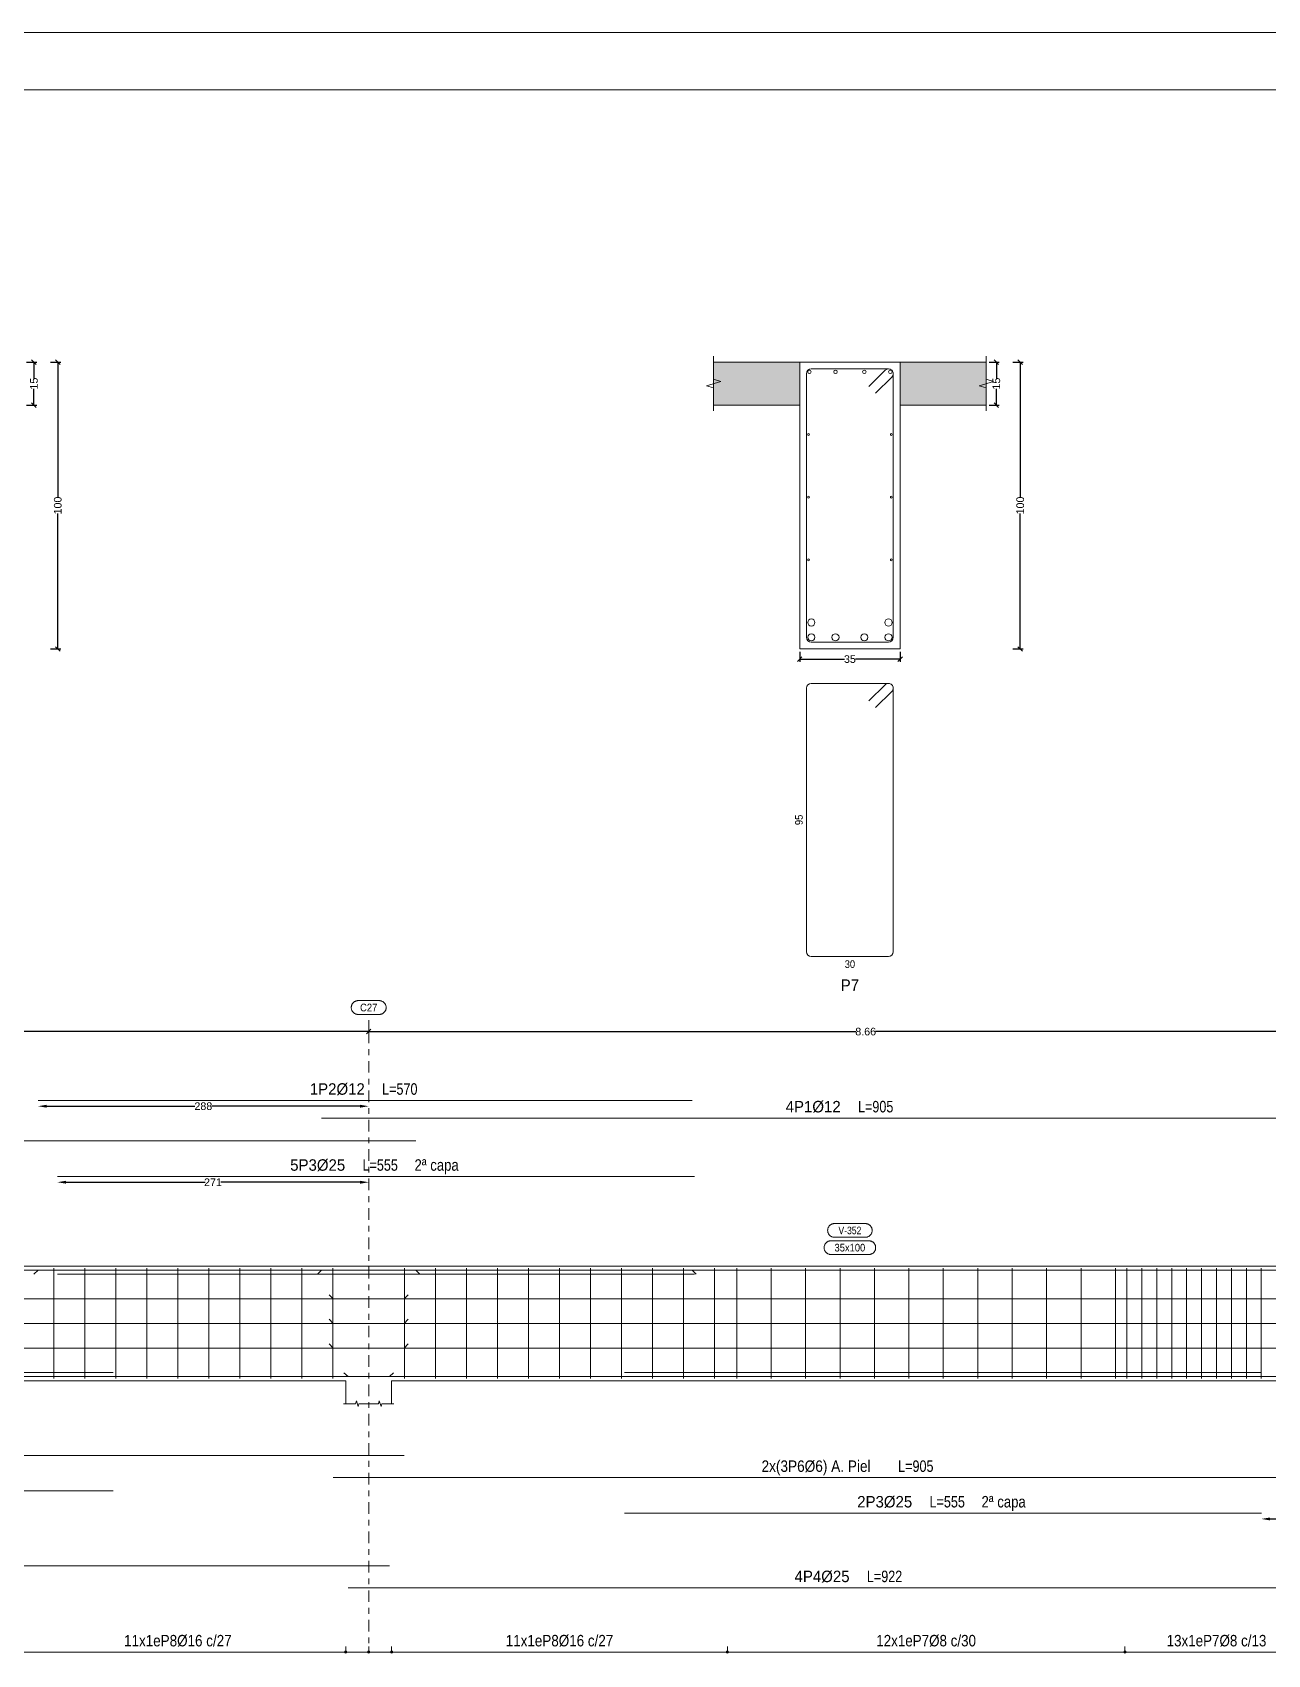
# Model space of a CAD drawing. Header units: millimetres. Extents: x 3 to 479, y -191 to 120.
# Drawn here: x 118.38 to 139.9, y -71.22 to -42.95 of the extents above; entities that cross this region are included whole.
import ezdxf
from ezdxf.enums import TextEntityAlignment as Align

# ---------------------------------------------------------------- set-up
doc = ezdxf.new("R2010")
doc.units = ezdxf.units.MM
doc.linetypes.add('CYPE_RAYAPUNTO', pattern=[0.4125, 0.2025, -0.105, 0, -0.105])
for name, color, linetype, lineweight in [('ALZ_ARM_LONG_ARM_TEXTOS', 3, 'Continuous', 9), ('ALZ_ARM_LONG_TXT_IND_CAPA_ARM_LONG', 3, 'Continuous', 9), ('ALZ_ARM_LONG_TXT_LONG', 3, 'Continuous', 9), ('ALZ_ARM_TRANS_TXT_EST', 3, 'Continuous', 9), ('ALZ_CONT_NUDOS', 122, 'Continuous', 9), ('ALZ_CONT_VIG_HORMIGON', 2, 'Continuous', 9), ('ALZ_COT_COT_ARM', 3, 'Continuous', 0), ('ALZ_COT_COT_EST', 3, 'Continuous', 0), ('ALZ_COT_COT_LIN_APOYOS', 2, 'CYPE_RAYAPUNTO', 0), ('ALZ_COT_LONGITUD_PROYECTADA', 122, 'Continuous', 0), ('ALZ_REF_COT_LIN_AUX_COTA', 2, 'CYPE_RAYAPUNTO', 9), ('ALZ_REF_REF_NOMBRE', 3, 'Continuous', 9), ('ALZ_REF_REF_REFERENCIA', 3, 'Continuous', 9), ('ALZ_REF_TEXTO_REF_NOMBRE', 3, 'Continuous', 9), ('ALZ_REF_TEXTO_REF_REFERENCIA', 3, 'Continuous', 9), ('ARM_LONGITUDINAL_Ø12', 171, 'Continuous', 9), ('ARM_LONGITUDINAL_Ø25', 20, 'Continuous', 9), ('ARM_LONGITUDINAL_Ø6', 151, 'Continuous', 9), ('ARM_TRANSVERSAL_Ø16', 212, 'Continuous', 9), ('ARM_TRANSVERSAL_Ø8', 32, 'Continuous', 9), ('RECUAD_LIMITES', 2, 'Continuous', 0), ('RECUAD_MARCO', 1, 'Continuous', 20), ('SEC_CONT_FORJADOS_SECCION', 8, 'Continuous', 9), ('SEC_CONT_VIG_HORMIGON_SECCION', 2, 'Continuous', 9), ('SEC_COTAS_SEC_DIM_VIGA', 122, 'Continuous', 0), ('SEC_COTAS_TEXTOS_DESPIECE_ESTRIBADO', 122, 'Continuous', 0), ('SEC_REF_TXT_POSICIONES_ARM_ESTRIBOS', 1, 'Continuous', 9)]:
    doc.layers.add(name, color=color, linetype=linetype, lineweight=lineweight)
doc.styles.add('CYPETXT_0.2_romans', font='arial.ttf', dxfattribs={"height": 0.133333})
doc.styles.add('CYPETXT_romans', font='arial.ttf', dxfattribs={"height": 0.2})
doc.dimstyles.new('cype_arrow', dxfattribs={"dimtxt": 0.18, "dimasz": 0.15, "dimexe": 0.05, "dimexo": 0.05, "dimgap": 0, "dimtad": 0, "dimdec": 4, "dimzin": 0, "dimdsep": 46, "dimtxsty": 'CYPETXT_0.2_romans', "dimcen": 0.09, "dimadec": 0, "dimazin": 0, "dimtfac": 1, "dimtdec": 4, "dimtofl": 0, "dimtmove": 2, "dimatfit": 3, "dimfxl": 1, "dimtolj": 1, "dimtzin": 0, "dimarcsym": 0})
doc.dimstyles.new('cype_oblique', dxfattribs={"dimtxt": 0.18, "dimasz": 0.18, "dimexe": 0.05, "dimexo": 0.05, "dimgap": 0, "dimtad": 0, "dimdec": 4, "dimzin": 0, "dimdsep": 46, "dimtxsty": 'CYPETXT_0.2_romans', "dimblk": 'OBLIQUE', "dimtsz": 0.04, "dimcen": 0.09, "dimadec": 0, "dimazin": 0, "dimtfac": 1, "dimtdec": 4, "dimtofl": 0, "dimtmove": 2, "dimatfit": 3, "dimfxl": 1, "dimtolj": 1, "dimtzin": 0, "dimarcsym": 0})

# ---------------------------------------------------------------- blocks, each defined once
blk = doc.blocks.new('*D998')
at = {"layer": 'Defpoints', "color": 0, "transparency": 16777216}
for p in [(118.228, -48.698), (118.405, -48.698), (118.228, -49.448)]:
    blk.add_point(p, dxfattribs=at)
at = {"layer": 'SEC_COTAS_SEC_DIM_VIGA', "color": 0, "lineweight": -2, "transparency": 16777216}
for p, q in [((118.278, -48.698), (118.455, -48.698)), ((118.445, -48.738), (118.365, -48.658)), ((118.405, -48.698), (118.405, -48.983)), ((118.405, -49.448), (118.405, -49.162)), ((118.278, -49.448), (118.455, -49.448)), ((118.445, -49.488), (118.365, -49.408))]:
    blk.add_line(p, q, dxfattribs=at)
at = {"layer": 'SEC_COTAS_SEC_DIM_VIGA', "color": 0, "transparency": 16777216, "insert": (118.405, -49.073), "char_height": 0.1333, "attachment_point": 5, "rotation": 90, "style": 'CYPETXT_0.2_romans'}
blk.add_mtext('\\A1;15', dxfattribs=at)
blk = doc.blocks.new('_OBLIQUE')
at = {"color": 0, "linetype": 'ByBlock', "lineweight": -2}
blk.add_line((-0.5, -0.5), (0.5, 0.5), dxfattribs=at)
blk = doc.blocks.new('*D999')
at = {"layer": 'Defpoints', "color": 0, "transparency": 16777216}
for p in [(118.644, -48.698), (118.821, -48.698), (118.644, -53.698)]:
    blk.add_point(p, dxfattribs=at)
at = {"layer": 'SEC_COTAS_SEC_DIM_VIGA', "color": 0, "lineweight": -2, "transparency": 16777216}
for p, q in [((118.694, -48.698), (118.871, -48.698)), ((118.861, -48.738), (118.781, -48.658)), ((118.821, -48.698), (118.821, -51.057)), ((118.821, -53.698), (118.821, -51.338)), ((118.694, -53.698), (118.871, -53.698)), ((118.861, -53.738), (118.781, -53.658))]:
    blk.add_line(p, q, dxfattribs=at)
at = {"layer": 'SEC_COTAS_SEC_DIM_VIGA', "color": 0, "transparency": 16777216, "insert": (118.821, -51.198), "char_height": 0.1333, "attachment_point": 5, "rotation": 90, "style": 'CYPETXT_0.2_romans'}
blk.add_mtext('\\A1;100', dxfattribs=at)
blk = doc.blocks.new('*D1000')
at = {"layer": 'Defpoints', "color": 0, "transparency": 16777216}
for p in [(131.748, -53.698), (133.498, -53.698), (133.498, -53.875)]:
    blk.add_point(p, dxfattribs=at)
at = {"layer": 'SEC_COTAS_SEC_DIM_VIGA', "color": 0, "lineweight": -2, "transparency": 16777216}
for p, q in [((131.708, -53.915), (131.788, -53.835)), ((131.748, -53.748), (131.748, -53.925)), ((131.748, -53.875), (132.527, -53.875)), ((133.498, -53.875), (132.719, -53.875)), ((133.458, -53.915), (133.538, -53.835)), ((133.498, -53.748), (133.498, -53.925))]:
    blk.add_line(p, q, dxfattribs=at)
at = {"layer": 'SEC_COTAS_SEC_DIM_VIGA', "color": 0, "transparency": 16777216, "insert": (132.623, -53.875), "char_height": 0.1333, "attachment_point": 5, "style": 'CYPETXT_0.2_romans'}
blk.add_mtext('\\A1;35', dxfattribs=at)
blk = doc.blocks.new('*D1001')
at = {"layer": 'Defpoints', "color": 0, "transparency": 16777216}
for p in [(134.998, -48.698), (135.175, -48.698), (134.998, -49.448)]:
    blk.add_point(p, dxfattribs=at)
at = {"layer": 'SEC_COTAS_SEC_DIM_VIGA', "color": 0, "lineweight": -2, "transparency": 16777216}
for p, q in [((135.048, -48.698), (135.225, -48.698)), ((135.215, -48.738), (135.135, -48.658)), ((135.175, -48.698), (135.175, -48.983)), ((135.175, -49.448), (135.175, -49.162)), ((135.048, -49.448), (135.225, -49.448)), ((135.215, -49.488), (135.135, -49.408))]:
    blk.add_line(p, q, dxfattribs=at)
at = {"layer": 'SEC_COTAS_SEC_DIM_VIGA', "color": 0, "transparency": 16777216, "insert": (135.175, -49.073), "char_height": 0.1333, "attachment_point": 5, "rotation": 90, "style": 'CYPETXT_0.2_romans'}
blk.add_mtext('\\A1;15', dxfattribs=at)
blk = doc.blocks.new('*D1002')
at = {"layer": 'Defpoints', "color": 0, "transparency": 16777216}
for p in [(135.414, -48.698), (135.591, -48.698), (135.414, -53.698)]:
    blk.add_point(p, dxfattribs=at)
at = {"layer": 'SEC_COTAS_SEC_DIM_VIGA', "color": 0, "lineweight": -2, "transparency": 16777216}
for p, q in [((135.464, -48.698), (135.641, -48.698)), ((135.631, -48.738), (135.551, -48.658)), ((135.591, -48.698), (135.591, -51.057)), ((135.591, -53.698), (135.591, -51.338)), ((135.464, -53.698), (135.641, -53.698)), ((135.631, -53.738), (135.551, -53.658))]:
    blk.add_line(p, q, dxfattribs=at)
at = {"layer": 'SEC_COTAS_SEC_DIM_VIGA', "color": 0, "transparency": 16777216, "insert": (135.591, -51.198), "char_height": 0.1333, "attachment_point": 5, "rotation": 90, "style": 'CYPETXT_0.2_romans'}
blk.add_mtext('\\A1;100', dxfattribs=at)
blk = doc.blocks.new('*D1003')
at = {"layer": 'ALZ_COT_LONGITUD_PROYECTADA', "color": 0, "lineweight": -2, "transparency": 16777216}
for p, q in [((106.878, -60.407), (106.958, -60.327)), ((106.918, -60.367), (115.405, -60.367)), ((124.238, -60.367), (115.751, -60.367)), ((124.198, -60.407), (124.278, -60.327))]:
    blk.add_line(p, q, dxfattribs=at)
at = {"layer": 'Defpoints', "color": 0, "transparency": 16777216}
for p in [(106.918, -60.367), (106.918, -60.367), (124.238, -60.367)]:
    blk.add_point(p, dxfattribs=at)
at = {"layer": 'ALZ_COT_LONGITUD_PROYECTADA', "color": 0, "transparency": 16777216, "insert": (115.578, -60.367), "char_height": 0.1333, "attachment_point": 5, "style": 'CYPETXT_0.2_romans'}
blk.add_mtext('\\A1;8.66', dxfattribs=at)
blk = doc.blocks.new('*D1004')
at = {"layer": 'ALZ_COT_LONGITUD_PROYECTADA', "color": 0, "lineweight": -2, "transparency": 16777216}
for p, q in [((124.198, -60.407), (124.278, -60.327)), ((124.238, -60.367), (132.725, -60.367)), ((141.558, -60.367), (133.071, -60.367)), ((141.518, -60.407), (141.598, -60.327))]:
    blk.add_line(p, q, dxfattribs=at)
at = {"layer": 'Defpoints', "color": 0, "transparency": 16777216}
for p in [(124.238, -60.367), (124.238, -60.367), (141.558, -60.367)]:
    blk.add_point(p, dxfattribs=at)
at = {"layer": 'ALZ_COT_LONGITUD_PROYECTADA', "color": 0, "transparency": 16777216, "insert": (132.898, -60.367), "char_height": 0.1333, "attachment_point": 5, "style": 'CYPETXT_0.2_romans'}
blk.add_mtext('\\A1;8.66', dxfattribs=at)
blk = doc.blocks.new('*D1005')
at = {"layer": 'ALZ_COT_COT_ARM', "color": 0, "lineweight": -2, "transparency": 16777216}
for p, q in [((118.626, -61.667), (121.208, -61.667)), ((124.088, -61.667), (121.506, -61.667))]:
    blk.add_line(p, q, dxfattribs=at)
at = {"layer": 'ALZ_COT_COT_ARM', "color": 0, "transparency": 16777216}
for points in [[(118.626, -61.642), (118.626, -61.692), (118.476, -61.667)], [(124.088, -61.642), (124.088, -61.692), (124.238, -61.667)]]:
    blk.add_solid(points, dxfattribs=at)
at = {"layer": 'Defpoints', "color": 0, "transparency": 16777216}
for p in [(118.476, -61.667), (124.238, -61.667), (124.238, -61.667)]:
    blk.add_point(p, dxfattribs=at)
at = {"layer": 'ALZ_COT_COT_ARM', "color": 0, "transparency": 16777216, "insert": (121.357, -61.667), "char_height": 0.1333, "attachment_point": 5, "style": 'CYPETXT_0.2_romans'}
blk.add_mtext('\\A1;288', dxfattribs=at)
blk = doc.blocks.new('*D1006')
at = {"layer": 'ALZ_COT_COT_ARM', "color": 0, "lineweight": -2, "transparency": 16777216}
for p, q in [((118.963, -62.992), (121.39, -62.992)), ((124.088, -62.992), (121.661, -62.992))]:
    blk.add_line(p, q, dxfattribs=at)
at = {"layer": 'ALZ_COT_COT_ARM', "color": 0, "transparency": 16777216}
for points in [[(118.963, -62.967), (118.963, -63.017), (118.813, -62.992)], [(124.088, -62.967), (124.088, -63.017), (124.238, -62.992)]]:
    blk.add_solid(points, dxfattribs=at)
at = {"layer": 'Defpoints', "color": 0, "transparency": 16777216}
for p in [(118.813, -62.992), (124.238, -62.992), (124.238, -62.992)]:
    blk.add_point(p, dxfattribs=at)
at = {"layer": 'ALZ_COT_COT_ARM', "color": 0, "transparency": 16777216, "insert": (121.525, -62.992), "char_height": 0.1333, "attachment_point": 5, "style": 'CYPETXT_0.2_romans'}
blk.add_mtext('\\A1;271', dxfattribs=at)
blk = doc.blocks.new('*D1008')
at = {"layer": 'ALZ_COT_COT_ARM', "color": 0, "lineweight": -2, "transparency": 16777216}
for p, q in [((139.943, -68.86), (140.456, -68.86)), ((141.158, -68.86), (140.645, -68.86))]:
    blk.add_line(p, q, dxfattribs=at)
at = {"layer": 'ALZ_COT_COT_ARM', "color": 0, "transparency": 16777216}
for points in [[(139.943, -68.835), (139.943, -68.885), (139.793, -68.86)], [(141.158, -68.835), (141.158, -68.885), (141.308, -68.86)]]:
    blk.add_solid(points, dxfattribs=at)
at = {"layer": 'Defpoints', "color": 0, "transparency": 16777216}
for p in [(139.793, -68.86), (141.308, -68.86), (141.308, -68.86)]:
    blk.add_point(p, dxfattribs=at)
at = {"layer": 'ALZ_COT_COT_ARM', "color": 0, "transparency": 16777216, "insert": (140.55, -68.86), "char_height": 0.1333, "attachment_point": 5, "style": 'CYPETXT_0.2_romans'}
blk.add_mtext('\\A1;76', dxfattribs=at)

msp = doc.modelspace()

# ---------------------------------------------------------------- hatches: boundary and pattern name
at = {"layer": 'SEC_CONT_FORJADOS_SECCION', "true_color": 0xdad7d3}
for points in [[(130.24793, -48.69765), (131.74793, -48.69765), (131.74793, -49.44765), (130.24793, -49.44765)], [(134.99793, -48.69765), (133.49793, -48.69765), (133.49793, -49.44765), (134.99793, -49.44765)]]:
    msp.add_hatch(color=254, dxfattribs=at).paths.add_polyline_path(points)

# ---------------------------------------------------------------- linework, layer by layer
at = {"layer": 'ALZ_CONT_NUDOS'}
for p, q in [((123.83793, -66.45177), (123.83793, -66.85177)), ((124.63793, -66.45177), (124.63793, -66.85177))]:
    msp.add_line(p, q, dxfattribs=at)
for points in [[(123.83793, -64.45177), (124.63793, -64.45177)], [(123.79793, -66.85177), (124.00793, -66.85177), (124.02293, -66.80177), (124.05293, -66.90177), (124.06793, -66.85177), (124.27793, -66.85177)], [(124.19793, -66.85177), (124.40793, -66.85177), (124.42293, -66.80177), (124.45293, -66.90177), (124.46793, -66.85177), (124.67793, -66.85177)]]:
    msp.add_lwpolyline(points, dxfattribs=at)
at = {"layer": 'ALZ_CONT_VIG_HORMIGON'}
for p, q in [((107.86793, -64.45177), (123.83793, -64.45177)), ((124.63793, -64.45177), (140.60793, -64.45177)), ((107.86793, -66.45177), (123.83793, -66.45177)), ((124.63793, -66.45177), (140.60793, -66.45177))]:
    msp.add_line(p, q, dxfattribs=at)
at = {"layer": 'ALZ_COT_COT_EST'}
for p, q in [((123.83793, -71.18112), (123.83793, -71.08112)), ((124.23793, -71.18112), (124.23793, -71.08112)), ((124.63793, -71.18112), (124.63793, -71.08112)), ((130.48793, -71.18112), (130.48793, -71.08112)), ((137.41393, -71.18112), (137.41393, -71.08112))]:
    msp.add_line(p, q, dxfattribs=at)
for points in [[(117.98793, -71.18112), (123.83793, -71.18112), (123.83793, -71.08112)], [(123.83793, -71.18112), (124.23793, -71.18112), (124.23793, -71.08112)], [(124.23793, -71.18112), (124.63793, -71.18112), (124.63793, -71.08112)], [(124.63793, -71.18112), (130.48793, -71.18112), (130.48793, -71.08112)], [(130.48793, -71.18112), (137.41393, -71.18112), (137.41393, -71.08112)], [(137.41393, -71.18112), (140.60793, -71.18112), (140.60793, -71.08112)]]:
    msp.add_lwpolyline(points, dxfattribs=at)
for centre in [(123.83793, -71.18112), (123.83793, -71.18112), (124.23793, -71.18112), (124.23793, -71.18112), (124.63793, -71.18112), (124.63793, -71.18112), (130.48793, -71.18112), (130.48793, -71.18112), (137.41393, -71.18112), (137.41393, -71.18112)]:
    msp.add_circle(centre, 0.02, dxfattribs=at)
at = {"layer": 'ALZ_COT_COT_LIN_APOYOS'}
msp.add_line((124.23793, -60.36698), (124.23793, -71.18112), dxfattribs=at)
at = {"layer": 'ALZ_REF_COT_LIN_AUX_COTA'}
msp.add_line((124.23793, -60.36698), (124.23793, -60.06698), dxfattribs=at)
at = {"layer": 'ALZ_REF_REF_NOMBRE'}
for points in [[(132.89093, -63.71177), (132.89894, -63.71204), (132.90692, -63.71284), (132.91483, -63.71418), (132.92263, -63.71604), (132.93029, -63.71841), (132.93777, -63.72129), (132.94505, -63.72467), (132.95208, -63.72852), (132.95884, -63.73284), (132.9653, -63.7376), (132.97142, -63.74277), (132.97718, -63.74835), (132.98256, -63.7543), (132.98753, -63.76059), (132.99207, -63.7672), (132.99616, -63.7741), (132.99978, -63.78126), (133.00291, -63.78864), (133.00554, -63.79622), (133.00766, -63.80395), (133.00925, -63.81181), (133.01032, -63.81976), (133.01086, -63.82776), (133.01086, -63.83578), (133.01032, -63.84378), (133.00925, -63.85173), (133.00766, -63.85959), (133.00554, -63.86733), (133.00291, -63.8749), (132.99978, -63.88229), (132.99616, -63.88944), (132.99207, -63.89634), (132.98753, -63.90295), (132.98256, -63.90925), (132.97718, -63.9152), (132.97142, -63.92077), (132.9653, -63.92595), (132.95884, -63.93071), (132.95208, -63.93502), (132.94505, -63.93888), (132.93777, -63.94225), (132.93029, -63.94513), (132.92263, -63.94751), (132.91483, -63.94937), (132.90692, -63.9507), (132.89894, -63.9515), (132.89093, -63.95177), (132.35493, -63.95177), (132.34691, -63.9515), (132.33893, -63.9507), (132.33102, -63.94937), (132.32322, -63.94751), (132.31556, -63.94513), (132.30808, -63.94225), (132.3008, -63.93888), (132.29377, -63.93502), (132.28701, -63.93071), (132.28056, -63.92595), (132.27443, -63.92077), (132.26867, -63.9152), (132.26329, -63.90925), (132.25832, -63.90295), (132.25378, -63.89634), (132.24969, -63.88944), (132.24608, -63.88229), (132.24294, -63.8749), (132.24031, -63.86733), (132.23819, -63.85959), (132.2366, -63.85173), (132.23553, -63.84378), (132.23499, -63.83578), (132.23499, -63.82776), (132.23553, -63.81976), (132.2366, -63.81181), (132.23819, -63.80395), (132.24031, -63.79622), (132.24294, -63.78864), (132.24608, -63.78126), (132.24969, -63.7741), (132.25378, -63.7672), (132.25832, -63.76059), (132.26329, -63.7543), (132.26867, -63.74835), (132.27443, -63.74277), (132.28056, -63.7376), (132.28701, -63.73284), (132.29377, -63.72852), (132.3008, -63.72467), (132.30808, -63.72129), (132.31556, -63.71841), (132.32322, -63.71604), (132.33102, -63.71418), (132.33893, -63.71284), (132.34691, -63.71204), (132.35493, -63.71177), (132.89093, -63.71177)], [(132.95193, -64.01177), (132.95994, -64.01204), (132.96792, -64.01284), (132.97583, -64.01418), (132.98363, -64.01604), (132.99129, -64.01841), (132.99877, -64.02129), (133.00605, -64.02467), (133.01308, -64.02852), (133.01984, -64.03284), (133.0263, -64.0376), (133.03242, -64.04277), (133.03818, -64.04835), (133.04356, -64.0543), (133.04853, -64.06059), (133.05307, -64.0672), (133.05716, -64.0741), (133.06078, -64.08126), (133.06391, -64.08864), (133.06654, -64.09622), (133.06866, -64.10395), (133.07025, -64.11181), (133.07132, -64.11976), (133.07186, -64.12776), (133.07186, -64.13578), (133.07132, -64.14378), (133.07025, -64.15173), (133.06866, -64.15959), (133.06654, -64.16733), (133.06391, -64.1749), (133.06078, -64.18229), (133.05716, -64.18944), (133.05307, -64.19634), (133.04853, -64.20295), (133.04356, -64.20925), (133.03818, -64.2152), (133.03242, -64.22077), (133.0263, -64.22595), (133.01984, -64.23071), (133.01308, -64.23502), (133.00605, -64.23888), (132.99877, -64.24225), (132.99129, -64.24513), (132.98363, -64.24751), (132.97583, -64.24937), (132.96792, -64.2507), (132.95994, -64.2515), (132.95193, -64.25177), (132.29393, -64.25177), (132.28591, -64.2515), (132.27793, -64.2507), (132.27002, -64.24937), (132.26222, -64.24751), (132.25456, -64.24513), (132.24708, -64.24225), (132.2398, -64.23888), (132.23277, -64.23502), (132.22601, -64.23071), (132.21956, -64.22595), (132.21343, -64.22077), (132.20767, -64.2152), (132.20229, -64.20925), (132.19732, -64.20295), (132.19278, -64.19634), (132.18869, -64.18944), (132.18508, -64.18229), (132.18194, -64.1749), (132.17931, -64.16733), (132.17719, -64.15959), (132.1756, -64.15173), (132.17453, -64.14378), (132.17399, -64.13578), (132.17399, -64.12776), (132.17453, -64.11976), (132.1756, -64.11181), (132.17719, -64.10395), (132.17931, -64.09622), (132.18194, -64.08864), (132.18508, -64.08126), (132.18869, -64.0741), (132.19278, -64.0672), (132.19732, -64.06059), (132.20229, -64.0543), (132.20767, -64.04835), (132.21343, -64.04277), (132.21956, -64.0376), (132.22601, -64.03284), (132.23277, -64.02852), (132.2398, -64.02467), (132.24708, -64.02129), (132.25456, -64.01841), (132.26222, -64.01604), (132.27002, -64.01418), (132.27793, -64.01284), (132.28591, -64.01204), (132.29393, -64.01177), (132.95193, -64.01177)]]:
    msp.add_lwpolyline(points, close=True, dxfattribs=at)
at = {"layer": 'ALZ_REF_REF_REFERENCIA'}
msp.add_lwpolyline([(124.42193, -59.82698), (124.42994, -59.82725), (124.43792, -59.82805), (124.44583, -59.82938), (124.45363, -59.83124), (124.46129, -59.83362), (124.46877, -59.8365), (124.47605, -59.83988), (124.48308, -59.84373), (124.48984, -59.84805), (124.4963, -59.8528), (124.50242, -59.85798), (124.50818, -59.86356), (124.51356, -59.8695), (124.51853, -59.8758), (124.52307, -59.88241), (124.52716, -59.88931), (124.53078, -59.89647), (124.53391, -59.90385), (124.53654, -59.91143), (124.53866, -59.91916), (124.54025, -59.92702), (124.54132, -59.93497), (124.54186, -59.94297), (124.54186, -59.95099), (124.54132, -59.95899), (124.54025, -59.96694), (124.53866, -59.9748), (124.53654, -59.98253), (124.53391, -59.99011), (124.53078, -59.99749), (124.52716, -60.00465), (124.52307, -60.01155), (124.51853, -60.01816), (124.51356, -60.02445), (124.50818, -60.0304), (124.50242, -60.03598), (124.4963, -60.04116), (124.48984, -60.04591), (124.48308, -60.05023), (124.47605, -60.05408), (124.46877, -60.05746), (124.46129, -60.06034), (124.45363, -60.06272), (124.44583, -60.06458), (124.43792, -60.06591), (124.42994, -60.06671), (124.42193, -60.06698), (124.05393, -60.06698), (124.04591, -60.06671), (124.03793, -60.06591), (124.03002, -60.06458), (124.02222, -60.06272), (124.01456, -60.06034), (124.00708, -60.05746), (123.9998, -60.05408), (123.99277, -60.05023), (123.98601, -60.04591), (123.97956, -60.04116), (123.97343, -60.03598), (123.96767, -60.0304), (123.96229, -60.02445), (123.95732, -60.01816), (123.95278, -60.01155), (123.94869, -60.00465), (123.94508, -59.99749), (123.94194, -59.99011), (123.93931, -59.98253), (123.93719, -59.9748), (123.9356, -59.96694), (123.93453, -59.95899), (123.93399, -59.95099), (123.93399, -59.94297), (123.93453, -59.93497), (123.9356, -59.92702), (123.93719, -59.91916), (123.93931, -59.91143), (123.94194, -59.90385), (123.94508, -59.89647), (123.94869, -59.88931), (123.95278, -59.88241), (123.95732, -59.8758), (123.96229, -59.8695), (123.96767, -59.86356), (123.97343, -59.85798), (123.97956, -59.8528), (123.98601, -59.84805), (123.99277, -59.84373), (123.9998, -59.83988), (124.00708, -59.8365), (124.01456, -59.83362), (124.02222, -59.83124), (124.03002, -59.82938), (124.03793, -59.82805), (124.04591, -59.82725), (124.05393, -59.82698), (124.42193, -59.82698)], close=True, dxfattribs=at)
at = {"layer": 'ARM_LONGITUDINAL_Ø12'}
for p, q in [((118.47602, -64.52377), (118.40531, -64.59448)), ((123.41793, -64.52377), (123.34722, -64.59448)), ((125.05793, -64.52377), (125.12864, -64.59448)), ((129.87602, -64.52377), (129.94673, -64.59448))]:
    msp.add_line(p, q, dxfattribs=at)
for points in [[(118.47602, -61.56698), (129.87602, -61.56698)], [(141.51793, -61.87446), (123.41793, -61.87446)], [(106.95793, -62.27177), (125.05793, -62.27177)], [(106.95793, -64.52377), (125.05793, -64.52377)], [(118.47602, -64.52377), (129.87602, -64.52377)], [(141.51793, -64.52377), (123.41793, -64.52377)]]:
    msp.add_lwpolyline(points, dxfattribs=at)
for centre in [(131.91793, -48.86765), (132.37126, -48.86765), (132.87459, -48.86765), (133.32793, -48.86765)]:
    msp.add_circle(centre, 0.03, dxfattribs=at)
at = {"layer": 'ARM_LONGITUDINAL_Ø25'}
for p, q in [((123.87793, -66.37977), (123.80408, -66.31234)), ((124.59793, -66.37977), (124.67177, -66.31234))]:
    msp.add_line(p, q, dxfattribs=at)
for points in [[(118.81293, -62.89177), (129.91293, -62.89177)], [(118.81293, -64.59311), (129.91293, -64.59311)], [(106.95793, -65.57977), (106.95793, -66.22977), (106.96934, -66.28718), (107.00186, -66.33584), (107.05052, -66.36835), (107.10793, -66.37977), (124.59793, -66.37977)], [(141.51793, -65.57977), (141.51793, -66.22977), (141.50651, -66.28718), (141.47399, -66.33584), (141.42533, -66.36835), (141.36793, -66.37977), (123.87793, -66.37977)], [(108.48388, -66.31044), (119.78388, -66.31044)], [(128.69306, -66.31044), (139.79306, -66.31044)], [(108.48388, -68.37178), (119.78388, -68.37178)], [(106.95793, -68.87749), (106.95793, -69.52749), (106.96934, -69.58489), (107.00186, -69.63355), (107.05052, -69.66607), (107.10793, -69.67749), (124.59793, -69.67749)], [(128.69306, -68.75992), (139.79306, -68.75992)], [(141.51793, -69.26112), (141.51793, -69.91112), (141.50651, -69.96852), (141.47399, -70.01719), (141.42533, -70.0497), (141.36793, -70.06112), (123.87793, -70.06112)]]:
    msp.add_lwpolyline(points, dxfattribs=at)
for centre in [(131.95043, -53.23681), (133.29543, -53.23681), (131.95043, -53.49515), (132.37126, -53.49515), (132.87459, -53.49515), (133.29543, -53.49515)]:
    msp.add_circle(centre, 0.0625, dxfattribs=at)
at = {"layer": 'ARM_LONGITUDINAL_Ø6'}
for p, q in [((123.61793, -65.02244), (123.54722, -64.95173)), ((124.85793, -65.02244), (124.92864, -64.95173)), ((123.61793, -65.45177), (123.54722, -65.38106)), ((124.85793, -65.45177), (124.92864, -65.38106)), ((123.61793, -65.88111), (123.54722, -65.8104)), ((124.85793, -65.88111), (124.92864, -65.8104))]:
    msp.add_line(p, q, dxfattribs=at)
for points in [[(106.9995, -65.02244), (124.85793, -65.02244)], [(123.61793, -65.02244), (141.47636, -65.02244)], [(106.9995, -65.45177), (124.85793, -65.45177)], [(123.61793, -65.45177), (141.47636, -65.45177)], [(106.9995, -65.88111), (124.85793, -65.88111)], [(123.61793, -65.88111), (141.47636, -65.88111)], [(107.05793, -67.57856), (106.97871, -67.71577), (106.98122, -67.72998), (106.98844, -67.74249), (106.9995, -67.75177), (124.85793, -67.75177)], [(123.61793, -68.13991), (141.47636, -68.13991), (141.48742, -68.13063), (141.49463, -68.11813), (141.49714, -68.10391), (141.41793, -67.9667)]]:
    msp.add_lwpolyline(points, dxfattribs=at)
for centre in [(131.90293, -49.95994), (133.34293, -49.95994), (131.90293, -51.05223), (133.34293, -51.05223), (131.90293, -52.14452), (133.34293, -52.14452)]:
    msp.add_circle(centre, 0.015, dxfattribs=at)
at = {"layer": 'ARM_TRANSVERSAL_Ø16'}
for p, q in [((118.75293, -64.49177), (118.75293, -66.41177)), ((119.29293, -64.49177), (119.29293, -66.41177)), ((119.83293, -64.49177), (119.83293, -66.41177)), ((120.37293, -64.49177), (120.37293, -66.41177)), ((120.91293, -64.49177), (120.91293, -66.41177)), ((121.45293, -64.49177), (121.45293, -66.41177)), ((121.99293, -64.49177), (121.99293, -66.41177)), ((122.53293, -64.49177), (122.53293, -66.41177)), ((123.07293, -64.49177), (123.07293, -66.41177)), ((123.61293, -64.49177), (123.61293, -66.41177)), ((124.86293, -64.49177), (124.86293, -66.41177)), ((125.40293, -64.49177), (125.40293, -66.41177)), ((125.94293, -64.49177), (125.94293, -66.41177)), ((126.48293, -64.49177), (126.48293, -66.41177)), ((127.02293, -64.49177), (127.02293, -66.41177)), ((127.56293, -64.49177), (127.56293, -66.41177)), ((128.10293, -64.49177), (128.10293, -66.41177)), ((128.64293, -64.49177), (128.64293, -66.41177)), ((129.18293, -64.49177), (129.18293, -66.41177)), ((129.72293, -64.49177), (129.72293, -66.41177)), ((130.26293, -64.49177), (130.26293, -66.41177))]:
    msp.add_line(p, q, dxfattribs=at)
at = {"layer": 'ARM_TRANSVERSAL_Ø8'}
for p, q in [((130.65093, -64.49177), (130.65093, -66.41177)), ((131.25093, -64.49177), (131.25093, -66.41177)), ((131.85093, -64.49177), (131.85093, -66.41177)), ((132.45093, -64.49177), (132.45093, -66.41177)), ((133.05093, -64.49177), (133.05093, -66.41177)), ((133.65093, -64.49177), (133.65093, -66.41177)), ((134.25093, -64.49177), (134.25093, -66.41177)), ((134.85093, -64.49177), (134.85093, -66.41177)), ((135.45093, -64.49177), (135.45093, -66.41177)), ((136.05093, -64.49177), (136.05093, -66.41177)), ((136.65093, -64.49177), (136.65093, -66.41177)), ((137.25093, -64.49177), (137.25093, -66.41177)), ((137.45093, -64.49177), (137.45093, -66.41177)), ((137.71093, -64.49177), (137.71093, -66.41177)), ((137.97093, -64.49177), (137.97093, -66.41177)), ((138.23093, -64.49177), (138.23093, -66.41177)), ((138.49093, -64.49177), (138.49093, -66.41177)), ((138.75093, -64.49177), (138.75093, -66.41177)), ((139.01093, -64.49177), (139.01093, -66.41177)), ((139.27093, -64.49177), (139.27093, -66.41177)), ((139.53093, -64.49177), (139.53093, -66.41177)), ((139.79093, -64.49177), (139.79093, -66.41177))]:
    msp.add_line(p, q, dxfattribs=at)
for points in [[(133.07092, -49.24133), (133.35376, -48.95848), (133.36402, -48.94598), (133.37165, -48.93172), (133.37634, -48.91624), (133.37793, -48.90015), (133.37634, -48.88405), (133.37165, -48.86857), (133.36402, -48.85431), (133.35376, -48.84181), (133.34126, -48.83155), (133.327, -48.82393), (133.31152, -48.81923), (133.29543, -48.81765), (131.95043, -48.81765), (131.91885, -48.82393), (131.89209, -48.84181), (131.87421, -48.86857), (131.86793, -48.90015), (131.86793, -53.49515), (131.87421, -53.52672), (131.89209, -53.55348), (131.91885, -53.57137), (131.95043, -53.57765), (133.29543, -53.57765), (133.327, -53.57137), (133.35376, -53.55348), (133.37165, -53.52672), (133.37793, -53.49515), (133.37793, -48.90015), (133.37634, -48.88405), (133.37165, -48.86857), (133.36402, -48.85431), (133.35376, -48.84181), (133.34126, -48.83155), (133.327, -48.82393), (133.31152, -48.81923), (133.29543, -48.81765), (133.28252, -48.81866), (133.26993, -48.82168), (133.25797, -48.82664), (133.24693, -48.8334), (133.23709, -48.84181), (132.95425, -49.12465)], [(133.07092, -54.72066), (133.35376, -54.43782), (133.36402, -54.42531), (133.37165, -54.41105), (133.37634, -54.39557), (133.37793, -54.37948), (133.37634, -54.36338), (133.37165, -54.34791), (133.36402, -54.33365), (133.35376, -54.32114), (133.34126, -54.31088), (133.327, -54.30326), (133.31152, -54.29856), (133.29543, -54.29698), (131.95043, -54.29698), (131.91885, -54.30326), (131.89209, -54.32114), (131.87421, -54.34791), (131.86793, -54.37948), (131.86793, -58.97448), (131.87421, -59.00605), (131.89209, -59.03282), (131.91885, -59.0507), (131.95043, -59.05698), (133.29543, -59.05698), (133.327, -59.0507), (133.35376, -59.03282), (133.37165, -59.00605), (133.37793, -58.97448), (133.37793, -54.37948), (133.37634, -54.36338), (133.37165, -54.34791), (133.36402, -54.33365), (133.35376, -54.32114), (133.34126, -54.31088), (133.327, -54.30326), (133.31152, -54.29856), (133.29543, -54.29698), (133.28252, -54.298), (133.26993, -54.30102), (133.25797, -54.30597), (133.24693, -54.31274), (133.23709, -54.32114), (132.95425, -54.60399)]]:
    msp.add_lwpolyline(points, dxfattribs=at)
at = {"layer": 'RECUAD_LIMITES'}
msp.add_lwpolyline([(100.33093, -84.95316), (159.73093, -84.95316), (159.73093, -42.95316), (100.33093, -42.95316), (100.33093, -84.95316)], close=True, dxfattribs=at)
at = {"layer": 'RECUAD_MARCO'}
msp.add_lwpolyline([(102.83093, -83.95316), (158.73093, -83.95316), (158.73093, -43.95316), (102.83093, -43.95316), (102.83093, -83.95316)], close=True, dxfattribs=at)
at = {"layer": 'SEC_CONT_FORJADOS_SECCION'}
for points in [[(130.24793, -48.59765), (130.24793, -48.99765), (130.37293, -49.03515), (130.12293, -49.11015), (130.24793, -49.14765), (130.24793, -49.54765)], [(134.99793, -48.59765), (134.99793, -48.99765), (135.12293, -49.03515), (134.87293, -49.11015), (134.99793, -49.14765), (134.99793, -49.54765)], [(130.24793, -48.69765), (131.74793, -48.69765), (131.74793, -49.44765), (130.24793, -49.44765)], [(134.99793, -48.69765), (133.49793, -48.69765), (133.49793, -49.44765), (134.99793, -49.44765)]]:
    msp.add_lwpolyline(points, dxfattribs=at)
at = {"layer": 'SEC_CONT_FORJADOS_SECCION', "color": 254, "true_color": 0xdad7d3}
for points in [[(130.24793, -48.69765), (131.74793, -48.69765), (131.74793, -49.44765), (130.24793, -49.44765)], [(134.99793, -48.69765), (133.49793, -48.69765), (133.49793, -49.44765), (134.99793, -49.44765)]]:
    msp.add_lwpolyline(points, close=True, dxfattribs=at)
at = {"layer": 'SEC_CONT_VIG_HORMIGON_SECCION'}
msp.add_lwpolyline([(133.49793, -48.69765), (131.74793, -48.69765), (131.74793, -53.69765), (133.49793, -53.69765), (133.49793, -48.69765)], close=True, dxfattribs=at)

# ---------------------------------------------------------------- texts
at = {"layer": 'ALZ_ARM_LONG_ARM_TEXTOS', "style": 'CYPETXT_romans'}
for s, width, p in [('1P2%%c12', 0.935124, (123.69102, -61.46698)), ('4P1%%c12', 0.935124, (131.98293, -61.77446)), ('5P3%%c25', 0.935124, (123.34943, -62.79177)), ('2x(3P6%%c6) A. Piel', 0.849696, (132.03293, -68.03991)), ('2P3%%c25', 0.935124, (133.22956, -68.65992)), ('4P4%%c25', 0.935124, (132.13793, -69.96112))]:
    msp.add_text(s, height=0.2, dxfattribs=dict(at, width=width)).set_placement(p, align=Align.CENTER)
at = {"layer": 'ALZ_ARM_LONG_TXT_IND_CAPA_ARM_LONG', "style": 'CYPETXT_romans', "width": 0.816999}
for p in [(125.42143, -62.79177), (135.30156, -68.65992)]:
    msp.add_text('2ª capa', height=0.2, dxfattribs=at).set_placement(p, align=Align.CENTER)
at = {"layer": 'ALZ_ARM_LONG_TXT_LONG', "style": 'CYPETXT_romans', "width": 0.785606}
for s, p in [(' L=570', (124.74952, -61.46698)), (' L=905', (133.04143, -61.77446)), (' L=555', (124.40793, -62.79177)), (' L=905', (133.74093, -68.03991)), (' L=555', (134.28806, -68.65992)), (' L=922', (133.19643, -69.96112))]:
    msp.add_text(s, height=0.2, dxfattribs=at).set_placement(p, align=Align.CENTER)
at = {"layer": 'ALZ_ARM_TRANS_TXT_EST', "style": 'CYPETXT_romans'}
for s, width, p in [('11x1eP8%%c16 c/27', 0.837616, (120.91293, -71.08112)), ('11x1eP8%%c16 c/27', 0.837616, (127.56293, -71.08112)), ('12x1eP7%%c8 c/30', 0.835132, (133.95093, -71.08112)), ('13x1eP7%%c8 c/13', 0.835132, (139.01093, -71.08112))]:
    msp.add_text(s, height=0.2, dxfattribs=dict(at, width=width)).set_placement(p, align=Align.CENTER)
at = {"layer": 'ALZ_REF_TEXTO_REF_NOMBRE', "style": 'CYPETXT_romans'}
for s, width, p in [('V-352', 0.803518, (132.62293, -63.83177)), ('35x100', 0.875466, (132.62293, -64.13177))]:
    msp.add_text(s, height=0.133333, dxfattribs=dict(at, width=width)).set_placement(p, align=Align.MIDDLE_CENTER)
at = {"layer": 'ALZ_REF_TEXTO_REF_REFERENCIA', "style": 'CYPETXT_romans', "width": 0.8832}
msp.add_text('C27', height=0.133333, dxfattribs=at).set_placement((124.23793, -59.94698), align=Align.MIDDLE_CENTER)
at = {"layer": 'SEC_COTAS_TEXTOS_DESPIECE_ESTRIBADO', "style": 'CYPETXT_romans', "width": 0.872274}
msp.add_text('95', height=0.133333, rotation=90, dxfattribs=at).set_placement((131.80126, -56.67698), align=Align.CENTER)
msp.add_text('30', height=0.133333, dxfattribs=at).set_placement((132.62293, -59.12365), align=Align.TOP_CENTER)
at = {"layer": 'SEC_REF_TXT_POSICIONES_ARM_ESTRIBOS', "style": 'CYPETXT_romans', "width": 0.935124}
msp.add_text('P7', height=0.2, dxfattribs=at).set_placement((132.62293, -59.55698), align=Align.MIDDLE_CENTER)

# ---------------------------------------------------------------- dimensions: what is measured, and where the dimension line sits
at = {"layer": 'ALZ_COT_COT_ARM'}
for p1, p2, text, picture, middle in [((118.47602, -61.66698), (124.23793, -61.66698), '288', '*D1005', (121.35697, -61.66698)), ((118.81293, -62.99177), (124.23793, -62.99177), '271', '*D1006', (121.52543, -62.99177)), ((139.79306, -68.85992), (141.30793, -68.85992), '76', '*D1008', (140.55049, -68.85992))]:
    dim = msp.add_aligned_dim(p1=p1, p2=p2, distance=0, text=text, dimstyle='cype_arrow', override={"dimexe": 0, "dimexo": 0}, dxfattribs=at)
    dim.commit()
    dim.dimension.update_dxf_attribs({"geometry": picture, "text_midpoint": middle})
at = {"layer": 'ALZ_COT_LONGITUD_PROYECTADA'}
for p1, p2, picture, middle in [((124.23793, -60.36698), (106.91793, -60.36698), '*D1003', (115.57793, -60.36698)), ((141.55793, -60.36698), (124.23793, -60.36698), '*D1004', (132.89793, -60.36698))]:
    dim = msp.add_aligned_dim(p1=p1, p2=p2, distance=0, text='8.66', dimstyle='cype_oblique', override={"dimexe": 0, "dimexo": 0}, dxfattribs=at)
    dim.commit()
    dim.dimension.update_dxf_attribs({"geometry": picture, "text_midpoint": middle})
at = {"layer": 'SEC_COTAS_SEC_DIM_VIGA'}
for p1, p2, text, picture, middle in [((118.22793, -49.44765), (118.22793, -48.69765), '15', '*D998', (118.40526, -49.07265)), ((118.64393, -53.69765), (118.64393, -48.69765), '100', '*D999', (118.82126, -51.19765)), ((134.99793, -49.44765), (134.99793, -48.69765), '15', '*D1001', (135.17526, -49.07265)), ((135.41393, -53.69765), (135.41393, -48.69765), '100', '*D1002', (135.59126, -51.19765)), ((131.74793, -53.69765), (133.49793, -53.69765), '35', '*D1000', (132.62293, -53.87498))]:
    dim = msp.add_aligned_dim(p1=p1, p2=p2, distance=-0.17733, text=text, dimstyle='cype_oblique', dxfattribs=at)
    dim.commit()
    dim.dimension.update_dxf_attribs({"geometry": picture, "text_midpoint": middle})

doc.saveas('drawing.dxf')
